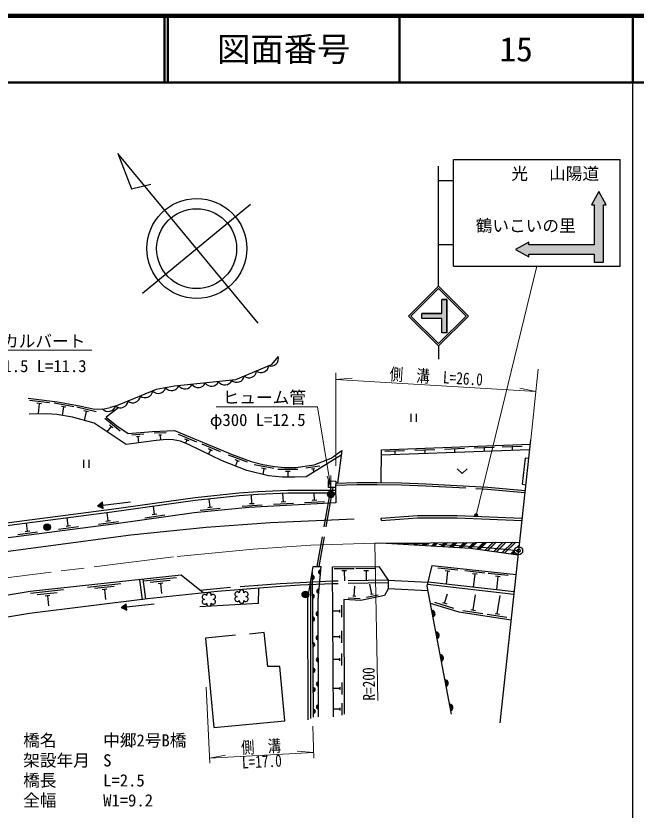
# Model space of a CAD drawing. Units: millimetres at full size, sheet at 1:1000; details may follow other scales. Extents: x 40000 to 680000, y 20000 to 380000.
# Drawn here: x 486439 to 579500, y 260786 to 380000 of the extents above; entities that cross this region are included whole.
import ezdxf
from ezdxf.enums import TextEntityAlignment as Align

# ---------------------------------------------------------------- set-up
doc = ezdxf.new("R2010")
doc.units = ezdxf.units.MM
doc.header["$LTSCALE"] = 1000
doc.header["$PDMODE"] = 32
doc.header["$PDSIZE"] = 500
doc.linetypes.add('CHAIN', pattern=[18.5, 12, -1.5, 3.5, -1.5])
doc.linetypes.add('DASHED', pattern=[7.5, 6, -1.5])
for name, color, linetype, lineweight in [('M-BGD', 7, 'Continuous', 25), ('M-BMK', 2, 'CHAIN', 13), ('M-BMK-OTRS', 5, 'Continuous', 25), ('M-BMK-SRVR', 3, 'Continuous', 25), ('M-STR-HTXT', 7, 'Continuous', 13), ('M-STR-STRC', 7, 'Continuous', 25), ('M-TTL', 2, 'Continuous', 140), ('M-TTL-BAND', 7, 'Continuous', 25), ('M-TTL-LINE', 7, 'Continuous', 50)]:
    doc.layers.add(name, color=color, linetype=linetype, lineweight=lineweight)
doc.layers.add('M-OTRS', color=6, linetype='Continuous')
doc.layers.add('M-TTL-TXT', color=7, linetype='Continuous')
doc.styles.add('ＭＳ ゴシック', font='')
doc.styles.get('ＭＳ ゴシック').set_extended_font_data('MS Gothic')

# ---------------------------------------------------------------- blocks, each defined once
blk = doc.blocks.new('open_arrow')
at = {"color": 0, "linetype": 'Continuous', "lineweight": -2}
blk.add_lwpolyline([(7.5, 1.25), (0, 0), (7.5, -1.25)], dxfattribs=at)

msp = doc.modelspace()

# ---------------------------------------------------------------- hatches: boundary and pattern name
at = {"layer": 'M-BGD'}
for points in [[(533184, 308180, -0.41421), (533684, 308680, -0.41421), (534184, 308180, -1)], [(499426, 307042), (498693, 306449), (499548, 306050)], [(490637, 303254, -0.41421), (491137, 303754, -0.41421), (491637, 303254, -1)], [(530942, 295407), (530937, 296033, -0.84072)], [(532136, 296834), (532078, 296211, -0.84072)], [(529379, 293155, -0.41421), (529879, 293655, -0.41421), (530379, 293155, -1)], [(531869, 293964), (531811, 293341, -0.84072)], [(530966, 292586), (530961, 293212, -0.84072)], [(502964, 291771), (502223, 291186), (503073, 290777)], [(530990, 289761), (530995, 289135, 0.84072)], [(531736, 289951), (531734, 290577, 0.84072)], [(548830, 290755, -0.82183), (549015, 289782)], [(549446, 287517, -0.82183), (549631, 286544)], [(531749, 286979), (531751, 286353, -0.84072)], [(531022, 285950), (531027, 285324, 0.84072)], [(550091, 284124, -0.82183), (550276, 283150)], [(531762, 283675), (531765, 283049, -0.84072)], [(531054, 282074), (531060, 281448, 0.84072)], [(550811, 280340, -0.82183), (550996, 279367)], [(531079, 279190), (531084, 278564, 0.84072)], [(531777, 280049), (531780, 279423, -0.84072)], [(531794, 275962), (531792, 276588, 0.84072)], [(551507, 276679, -0.82183), (551692, 275706)], [(531106, 275933), (531111, 275307, 0.84072)]]:
    msp.add_hatch(color=256, dxfattribs=at).paths.add_polyline_path(points)
at = {"layer": 'M-STR-HTXT'}
msp.add_hatch(color=256, dxfattribs=at).paths.add_polyline_path([(555700, 305159, -1), (555261, 304920, -1)])
at = {"layer": 'M-STR-STRC'}
for points in [[(574587, 351652), (574987, 351652), (573887, 353652), (572787, 351652), (573187, 351652), (573187, 345652), (563387, 345652), (563387, 346052), (561387, 344952), (563387, 343852), (563387, 344252), (573187, 344252), (573187, 343052), (574587, 343052)], [(550336, 334576), (550336, 332451), (551086, 332451), (551086, 337451), (550336, 337451), (550336, 335326), (547336, 335326), (547336, 334576)], [(543909, 300883), (541995, 300869), (543786, 300761)], [(545370, 300894), (544916, 300891), (544729, 300704), (545154, 300678)], [(546830, 300905), (546377, 300902), (546097, 300621), (546521, 300596)], [(548291, 300916), (547838, 300912), (547464, 300539), (547889, 300513)], [(549752, 300926), (549299, 300923), (548832, 300456), (549256, 300431)], [(551213, 300937), (550759, 300934), (550199, 300374), (550624, 300348)], [(552674, 300948), (552220, 300945), (551567, 300291), (551991, 300266)], [(554134, 300959), (553681, 300956), (552934, 300209), (553359, 300183)], [(555595, 300970), (555142, 300966), (554302, 300126), (554654, 300105), (554721, 300096)], [(557056, 300980), (556603, 300977), (555599, 299974), (555994, 299919)], [(558517, 300991), (558063, 300988), (556872, 299797), (557268, 299742)], [(559978, 301002), (559524, 300999), (558146, 299620), (558541, 299565)], [(561438, 301013), (560985, 301010), (559419, 299444), (559814, 299389)], [(561966, 300541), (561710, 300285, -0.09733), (561941, 300305)], [(561332, 299456, -0.10877), (561276, 299708, -0.07019), (561300, 299874), (560692, 299267), (561087, 299212)]]:
    msp.add_hatch(color=256, dxfattribs=at).paths.add_polyline_path(points)

# ---------------------------------------------------------------- linework, layer by layer
at = {"layer": 'M-BGD'}
for p, q in [((491463, 321933), (488484, 322282)), ((495136, 321334), (492186, 321880)), ((490286, 321769), (489591, 321850)), ((489939, 321809), (489764, 320320)), ((493950, 321248), (493262, 321376)), ((493606, 321312), (493371, 320040)), ((498506, 320582), (495585, 321267)), ((497318, 320553), (496636, 320712)), ((496977, 320633), (496662, 319289)), ((502079, 317650), (499768, 319563)), ((545710, 320261), (545710, 319061)), ((546510, 320261), (546510, 319061)), ((500732, 318375), (500080, 317588)), ((501002, 318152), (500463, 318598)), ((505632, 317230), (503838, 317078)), ((508978, 317415), (507180, 317350)), ((513603, 316036), (510832, 317187)), ((504969, 316873), (504551, 316837)), ((504760, 316855), (504840, 315908)), ((508300, 317090), (507880, 317075)), ((508090, 317083), (508118, 316324)), ((512426, 316200), (511779, 316469)), ((512102, 316335), (511901, 315850)), ((517140, 314567), (514370, 315718)), ((515963, 314731), (515317, 315000)), ((515640, 314866), (515364, 314200)), ((541273, 314108), (563523, 314927)), ((549293, 314879), (546295, 314764)), ((547794, 314822), (547812, 314349)), ((553733, 315050), (550736, 314935)), ((552235, 314992), (552252, 314512)), ((558191, 315221), (555193, 315106)), ((556692, 315163), (556711, 314676)), ((562398, 315382), (559400, 315267)), ((560899, 315325), (560917, 314831)), ((521178, 313014), (518359, 314040)), ((544773, 314706), (541776, 314591)), ((543274, 314649), (543292, 314183)), ((496594, 313348), (496594, 312148)), ((497394, 313348), (497394, 312148)), ((519995, 313125), (519337, 313365)), ((519666, 313245), (519376, 312449)), ((525163, 312055), (522214, 312610)), ((532043, 312434), (529964, 312132)), ((523977, 311973), (523289, 312102)), ((523633, 312037), (523472, 311184)), ((528734, 311914), (525734, 311914)), ((527584, 311614), (526884, 311614)), ((527234, 311614), (527234, 310768)), ((531289, 312022), (530804, 311951)), ((531047, 311986), (531114, 311522)), ((521855, 306813), (521787, 308073)), ((526578, 307069), (526510, 308307)), ((531247, 307322), (531191, 308372)), ((498693, 306449), (499426, 307042)), ((498693, 306449), (499548, 306050)), ((499548, 306050), (499426, 307042)), ((499487, 306546), (503655, 307059)), ((515566, 306251), (515453, 307470)), ((520374, 306432), (523369, 306595)), ((521506, 306794), (522205, 306832)), ((525096, 306688), (528092, 306851)), ((526228, 307050), (526927, 307088)), ((529766, 306942), (532761, 307104)), ((530898, 307303), (531597, 307341)), ((500288, 304215), (500132, 305423)), ((506905, 305141), (507598, 305240)), ((507251, 305190), (507090, 306380)), ((514100, 305814), (517087, 306091)), ((515217, 306219), (515914, 306284)), ((494306, 303437), (494148, 304650)), ((498839, 303724), (501814, 304110)), ((499941, 304169), (500635, 304260)), ((505809, 304682), (508779, 305104)), ((541291, 304281), (541267, 304630)), ((488165, 302639), (488006, 303856)), ((492857, 302946), (495832, 303333)), ((493959, 303392), (494653, 303482)), ((486716, 302148), (489691, 302535)), ((487817, 302594), (488512, 302684)), ((537217, 297011), (534217, 296989)), ((540470, 297034), (537470, 297012)), ((552727, 296802), (549745, 297125)), ((510542, 295671), (505571, 295130)), ((531116, 274715), (530933, 296559)), ((530937, 296033), (530942, 295407)), ((532078, 296211), (532136, 296834)), ((536069, 296702), (535369, 296697)), ((535719, 296700), (535730, 295200)), ((539322, 296726), (538622, 296721)), ((538972, 296723), (538983, 295223)), ((551552, 296627), (550856, 296703)), ((551204, 296665), (550985, 294719)), ((556806, 296361), (553823, 296683)), ((555630, 296186), (554934, 296261)), ((555282, 296224), (555061, 294260)), ((560290, 295983), (557307, 296306)), ((559114, 295809), (558418, 295884)), ((558766, 295847), (558544, 293868)), ((502165, 294760), (497194, 294219)), ((509580, 295264), (506597, 294940)), ((508469, 294842), (507773, 294766)), ((508121, 294804), (508283, 293313)), ((530678, 274514), (530673, 294993)), ((539843, 293219), (539540, 294688)), ((561169, 293170), (548189, 294631)), ((561212, 293568), (548285, 295023)), ((493583, 293826), (488613, 293286)), ((492622, 293420), (489639, 293095)), ((501203, 294353), (498221, 294029)), ((500092, 293931), (499397, 293855)), ((499745, 293893), (499907, 292402)), ((531811, 293341), (531869, 293964)), ((537212, 292920), (537298, 294418)), ((491511, 292997), (490815, 292922)), ((491163, 292959), (491325, 291468)), ((530961, 293212), (530966, 292586)), ((536296, 292673), (538093, 292569)), ((537002, 292933), (537421, 292908)), ((539023, 292743), (540786, 293107)), ((539638, 293177), (540049, 293261)), ((550770, 291827), (551206, 293262)), ((555045, 290824), (555393, 293080)), ((558676, 290265), (559096, 292988)), ((502223, 291186), (502964, 291771)), ((502223, 291186), (503073, 290777)), ((503073, 290777), (502964, 291771)), ((503019, 291274), (507193, 291735)), ((535342, 289744), (535336, 291544)), ((549247, 291976), (552117, 291103)), ((550435, 291928), (551104, 291725)), ((530990, 289761), (530995, 289135)), ((531736, 289951), (531734, 290577)), ((535039, 290643), (533996, 290640)), ((535039, 290433), (535038, 290853)), ((548830, 290755), (549015, 289782)), ((553517, 290756), (556482, 290299)), ((554699, 290878), (555391, 290771)), ((557148, 290197), (560113, 289740)), ((558331, 290318), (559022, 290211)), ((535355, 285893), (535349, 287693)), ((549446, 287517), (549631, 286544)), ((531751, 286353), (531749, 286979)), ((535052, 286792), (534025, 286789)), ((535052, 286582), (535051, 287002)), ((531022, 285950), (531027, 285324)), ((535366, 282483), (535360, 284283)), ((550091, 284124), (550276, 283150)), ((531765, 283049), (531762, 283675)), ((535063, 283382), (534051, 283379)), ((535064, 283172), (535062, 283592)), ((531054, 282074), (531060, 281448)), ((550811, 280340), (550996, 279367)), ((531079, 279190), (531084, 278564)), ((531780, 279423), (531777, 280049)), ((535078, 279043), (534084, 279039)), ((535078, 278833), (535077, 279253)), ((535381, 278144), (535375, 279944)), ((531794, 275962), (531792, 276588)), ((535391, 275036), (535385, 276836)), ((551507, 276679), (551692, 275706)), ((531106, 275933), (531111, 275307)), ((535088, 275935), (534108, 275931)), ((535089, 275725), (535088, 276145))]:
    msp.add_line(p, q, dxfattribs=at)
at = {"layer": 'M-BGD', "linetype": 'DASHED'}
for p, q in [((533715, 309197), (531603, 297334)), ((534019, 309193), (531908, 297334)), ((505006, 295370), (505375, 292374)), ((505502, 295432), (505871, 292435)), ((542315, 295297), (533961, 295129)), ((542315, 294897), (533969, 294729)), ((542315, 295297), (548285, 295023)), ((542315, 294046), (548256, 293773))]:
    msp.add_line(p, q, dxfattribs=at)
at = {"layer": 'M-BGD'}
for points in [[(525794, 328861), (524726, 327617), (519414, 325353), (510220, 324416), (507511, 323910), (501517, 321451), (500601, 321226)], [(488278, 322608), (492707, 322089), (495986, 321481), (498241, 320952), (499685, 321001), (500601, 321226)], [(501892, 321203), (500003, 319758), (501587, 318447), (503301, 317333), (506918, 317640), (510231, 317761), (518890, 314166), (521747, 313126), (523486, 312676), (525245, 312344), (526731, 312214), (528448, 312214), (531198, 312615), (533739, 313614), (535345, 314761), (534694, 309854)], [(535253, 314068), (529983, 310826), (528317, 310768), (526434, 310768), (524354, 310964), (521087, 311779), (517402, 313222), (512451, 315598), (511161, 316188), (510037, 316378), (509026, 316391), (507506, 316279), (502983, 315650), (498163, 318868), (494940, 319773), (492575, 320175), (491097, 320281), (488408, 320241)], [(541267, 309936), (541274, 314872), (563610, 315729)], [(563375, 313555), (562869, 313616), (562401, 309688), (562949, 309622)], [(552655, 312012), (553405, 311312), (554155, 312012)], [(534418, 308773), (531341, 308774), (527246, 308740), (522760, 308542), (519883, 308340), (513314, 307646), (500765, 305908), (481934, 303475), (460573, 300747)], [(534412, 309187), (534445, 306895), (521368, 306186), (513209, 305430), (501462, 303762), (477911, 300702), (464926, 298829), (464445, 302172), (462825, 302172)], [(534422, 309844), (537617, 309946), (540640, 309946), (544315, 309890), (547952, 309774), (557239, 309263), (562856, 308765)], [(534424, 308373), (531342, 308374), (527257, 308340), (522783, 308143), (519918, 307942), (513362, 307249), (500818, 305511), (481985, 303079), (460651, 300354)], [(541267, 304630), (546678, 305012), (552652, 305025), (562406, 304607)], [(541291, 304281), (546691, 304662), (552645, 304675), (562369, 304258)], [(530289, 274321), (530267, 292549), (531061, 297334), (532183, 297334), (531726, 292424), (531799, 274799)], [(534116, 274807), (533945, 297287), (540901, 297337), (542315, 295297), (542315, 294018), (541748, 292999), (538181, 292263), (535633, 292411), (535691, 275185)], [(551791, 275188), (548135, 294409), (548894, 297518), (561492, 296155)], [(514556, 293396), (511224, 296047), (488574, 293583), (465865, 289777), (466122, 284267), (465239, 283788), (467283, 277087), (472327, 269318)], [(533969, 294729), (529071, 294526), (526123, 294357), (516623, 293624), (506206, 292476), (488482, 290294), (464144, 286270)], [(522832, 294103), (522805, 291802), (514027, 291277)], [(548621, 291853), (552923, 290544), (560754, 289337)], [(519389, 287051), (514869, 286602), (516144, 273197), (526817, 274212), (526045, 282332), (524261, 282332), (523715, 287438), (521504, 287201)]]:
    msp.add_lwpolyline(points, dxfattribs=at)
msp.add_lwpolyline([(533336, 310202), (534427, 310186), (534412, 309187), (533321, 309203)], close=True, dxfattribs=at)
at = {"layer": 'M-BGD', "linetype": 'DASHED'}
for points in [[(534418, 309544), (537622, 309646), (540638, 309646), (544308, 309590), (547939, 309475), (557218, 308964), (562824, 308467)], [(533961, 295129), (529052, 294926), (526096, 294756), (516586, 294022), (514112, 293749)]]:
    msp.add_lwpolyline(points, dxfattribs=at)
at = {"layer": 'M-BGD'}
for centre in [(533684, 308180), (491137, 303254), (529879, 293155)]:
    msp.add_circle(centre, 500, dxfattribs=at)
for centre, radius, start, end in [((524669, 328576), 1160, 255.17238, 14.202), ((521404, 326841), 1160, 233.57024, 352.59986), ((523244, 327625), 1160, 233.57024, 352.59986), ((519595, 326145), 1144, 228.06983, 348.03208), ((509793, 324906), 1159, 219.46899, 338.57396), ((511807, 325170), 1160, 216.30259, 335.33221), ((513797, 325372), 1160, 216.30259, 335.33221), ((515787, 325575), 1160, 216.30259, 335.33221), ((517776, 325778), 1160, 216.30259, 335.33221), ((505818, 323852), 1160, 232.7884, 351.81802), ((507791, 324492), 1153, 224.29878, 343.75843), ((502117, 322334), 1160, 232.7884, 351.81802), ((503967, 323093), 1160, 232.7884, 351.81802), ((500302, 321790), 1166, 223.08743, 341.78418), ((530885, 295719), 318, 280.3729, 80.59063), ((532162, 296518), 318, 94.57355, 254.79129), ((515391, 293061), 360, 90, 189.61526), ((515391, 293061), 360, 350.38474, 90), ((519651, 293188), 360, 37.6435, 270), ((520291, 293468), 360, 90, 189.61526), ((520291, 293468), 360, 350.38474, 90), ((520931, 293188), 360, 270, 142.3565), ((531895, 293647), 318, 94.57355, 254.79129), ((514751, 292781), 360, 37.6435, 270), ((514751, 292061), 360, 90, 322.3565), ((516031, 292781), 360, 270, 142.3565), ((516031, 292061), 360, 217.6435, 90), ((519651, 292468), 360, 90, 322.3565), ((520291, 292188), 360, 170.38474, 270), ((520291, 292188), 360, 270, 9.61526), ((520931, 292468), 360, 217.6435, 90), ((530909, 292898), 318, 280.3729, 80.59063), ((515391, 291781), 360, 170.38474, 270), ((515391, 291781), 360, 270, 9.61526), ((530938, 289448), 318, 280.3729, 80.59063), ((531790, 290264), 318, 100.1285, 260.34623), ((548826, 290250), 505, 291.93972, 89.59791), ((549442, 287012), 505, 291.93972, 89.59791), ((531804, 286666), 318, 100.1285, 260.34623), ((530970, 285636), 318, 280.3729, 80.59063), ((550088, 283619), 505, 291.93972, 89.59791), ((531818, 283362), 318, 100.1285, 260.34623), ((531002, 281761), 318, 280.3729, 80.59063), ((550807, 279835), 505, 291.93972, 89.59791), ((531027, 278877), 318, 280.3729, 80.59063), ((531833, 279736), 318, 100.1285, 260.34623), ((531847, 276275), 318, 100.1285, 260.34623), ((551503, 276174), 505, 291.93972, 89.59791), ((531054, 275619), 318, 280.3729, 80.59063)]:
    msp.add_arc(centre, radius, start, end, dxfattribs=at)
at = {"layer": 'M-BMK'}
msp.add_lwpolyline([(381078, 280020), (461468, 292706), (510661, 298877), (522035, 299965), (530717, 300543), (540319, 300876)], dxfattribs=at)
msp.add_arc((540292, 100876), 200000, 83.8046, 89.99251, dxfattribs=at)
at = {"layer": 'M-BMK-OTRS'}
msp.add_line((559081, 273874), (563680, 316378), dxfattribs=at)
at = {"layer": 'M-BMK-SRVR'}
for p, q in [((522787, 333883), (501744, 359342)), ((501744, 359342), (503774, 354051)), ((503774, 354051), (506699, 354722)), ((505456, 338371), (521642, 351749))]:
    msp.add_line(p, q, dxfattribs=at)
for centre, radius in [((513582, 345087), 7500), ((513549, 345060), 6000), ((561876, 299708), 600)]:
    msp.add_circle(centre, radius, dxfattribs=at)
at = {"layer": 'M-OTRS'}
msp.add_point((561876, 299708), dxfattribs=at)
at = {"layer": 'M-STR-HTXT'}
for p, q in [((555481, 305039), (564587, 342452)), ((563680, 316378), (564828, 326985)), ((534427, 312466), (534427, 326409)), ((534427, 325421), (536874, 325617)), ((534427, 325421), (564464, 323624)), ((564464, 323624), (562058, 324110)), ((540734, 277250), (540319, 300876)), ((514979, 279235), (515521, 267847)), ((531124, 268596), (530989, 273375)), ((531101, 269411), (528656, 269624)), ((515486, 268589), (531101, 269411)), ((515486, 268589), (517896, 269058))]:
    msp.add_line(p, q, dxfattribs=at)
for points in [[(462677, 299445), (472725, 329829), (497858, 329829)], [(533715, 309197), (531685, 321339), (516469, 321339)]]:
    msp.add_lwpolyline(points, dxfattribs=at)
msp.add_circle((555481, 305039), 250, dxfattribs=at)
at = {"layer": 'M-STR-STRC'}
for p, q in [((552087, 342452), (552087, 358452)), ((552087, 358452), (577087, 358452)), ((577087, 342452), (577087, 358452)), ((549837, 339452), (549837, 357452)), ((552087, 355252), (549837, 355252)), ((552087, 345652), (549837, 345652)), ((552087, 342452), (577087, 342452)), ((545337, 334952), (549837, 339452)), ((545690, 334952), (549837, 339098)), ((554337, 334951), (549837, 339452)), ((553983, 334951), (549837, 339098)), ((551086, 337451), (550336, 337451)), ((550336, 335326), (550336, 337451)), ((551086, 332451), (551086, 337451)), ((547336, 334576), (547336, 335326)), ((550336, 335326), (547336, 335326)), ((545337, 334952), (549837, 330451)), ((545690, 334952), (549837, 330805)), ((550336, 334576), (547336, 334576)), ((549837, 330805), (553983, 334951)), ((549837, 330451), (554337, 334951)), ((550336, 332451), (550336, 334576)), ((551086, 332451), (550336, 332451)), ((549837, 330451), (549837, 328452)), ((541995, 300869), (562018, 301017)), ((543786, 300761), (543909, 300883)), ((544729, 300704), (544916, 300891)), ((545154, 300678), (545370, 300894)), ((546097, 300621), (546377, 300902)), ((546521, 300596), (546830, 300905)), ((547464, 300539), (547838, 300912)), ((547889, 300513), (548291, 300916)), ((548832, 300456), (549299, 300923)), ((549256, 300431), (549752, 300926)), ((550199, 300374), (550759, 300934)), ((550624, 300348), (551213, 300937)), ((551567, 300291), (552220, 300945)), ((551991, 300266), (552674, 300948)), ((552934, 300209), (553681, 300956)), ((553359, 300183), (554134, 300959)), ((554302, 300126), (555142, 300966)), ((554721, 300096), (555595, 300970)), ((555599, 299974), (556603, 300977)), ((555994, 299919), (557056, 300980)), ((556872, 299797), (558063, 300988)), ((557268, 299742), (558517, 300991)), ((558146, 299620), (559524, 300999)), ((558541, 299565), (559978, 301002)), ((559419, 299444), (560985, 301010)), ((559814, 299389), (561438, 301013)), ((561710, 300285), (561966, 300541)), ((560692, 299267), (561300, 299874)), ((561087, 299212), (561332, 299456))]:
    msp.add_line(p, q, dxfattribs=at)
for points in [[(574587, 351652), (574987, 351652), (573887, 353652), (572787, 351652), (573187, 351652), (573187, 345652), (563387, 345652), (563387, 346052), (561387, 344952), (563387, 343852), (563387, 344252), (573187, 344252), (573187, 343052), (574587, 343052)], [(547336, 335326), (550336, 335326), (550336, 337451), (551086, 337451), (551086, 332451), (550336, 332451), (550336, 334576), (547336, 334576)]]:
    msp.add_lwpolyline(points, close=True, dxfattribs=at)
for points in [[(466298, 296968), (486008, 299738), (503661, 302084), (514980, 303274), (524638, 303976), (537199, 304497)], [(541995, 300869), (554654, 300105), (561794, 299114)]]:
    msp.add_lwpolyline(points, dxfattribs=at)
at = {"layer": 'M-TTL'}
msp.add_line((680000, 380000), (40000, 380000), dxfattribs=at)
at = {"layer": 'M-TTL-BAND'}
msp.add_line((579000, 20000), (579000, 370000), dxfattribs=at)
at = {"layer": 'M-TTL-LINE'}
for p, q in [((508747, 380000), (508747, 370000)), ((509247, 380000), (509247, 370000)), ((543997, 380000), (543997, 370000)), ((579000, 380000), (579000, 370000)), ((40000, 370000), (680000, 370000))]:
    msp.add_line(p, q, dxfattribs=at)

# ---------------------------------------------------------------- block references
at = {"layer": 'M-STR-HTXT', "xscale": 240, "yscale": 240, "rotation": 99.5}
msp.add_blockref('open_arrow', (533715, 309197), dxfattribs=at)

# ---------------------------------------------------------------- texts
at = {"layer": 'M-STR-HTXT', "style": 'ＭＳ ゴシック'}
for s, p in [('ボックスカルバート', (474358, 329714)), ('W=2.0 H=1.5 L=11.3', (474600, 325974)), ('橋名', (487533, 269786)), ('中郷2号B橋', (499533, 269786)), ('架設年月', (487533, 266786)), ('S', (499533, 266786)), ('橋長', (487533, 263786)), ('L=2.5', (499533, 263786)), ('全幅', (487533, 260786)), ('W1=9.2', (499533, 260786))]:
    msp.add_text(s, height=1833, dxfattribs=at).set_placement(p, align=Align.BOTTOM_LEFT)
at = {"layer": 'M-STR-HTXT', "style": 'ＭＳ ゴシック', "width": 0.8}
for s, rotation, p in [('側\u3000溝\u3000L=26.0', 356.576, (549436, 324367)), ('側\u3000溝', 3.011, (523302, 268845))]:
    msp.add_text(s, height=1833, rotation=rotation, dxfattribs=at).set_placement(p, align=Align.BOTTOM_CENTER)
at = {"layer": 'M-STR-HTXT', "style": 'ＭＳ ゴシック'}
for s, p in [('ヒューム管', (529969, 321264)), ('φ300 L=12.5', (529908, 317889))]:
    msp.add_text(s, height=1833, dxfattribs=at).set_placement(p, align=Align.BOTTOM_RIGHT)
at = {"layer": 'M-STR-HTXT', "style": 'ＭＳ ゴシック', "width": 0.8}
msp.add_text('R=200', height=1833, rotation=91.008, dxfattribs=at).set_placement((540891, 277253), align=Align.BOTTOM_LEFT)
msp.add_text('L=17.0', height=1833, rotation=3.011, dxfattribs=at).set_placement((523294, 269000), align=Align.TOP_CENTER)
at = {"layer": 'M-STR-STRC', "style": 'ＭＳ ゴシック'}
for s, p in [('光', (562024, 356330)), ('山陽道', (570194, 356330)), ('鶴いこいの里', (562936, 348507))]:
    msp.add_text(s, height=1833, dxfattribs=at).set_placement(p, align=Align.MIDDLE_CENTER)
at = {"layer": 'M-TTL-TXT', "style": 'ＭＳ ゴシック'}
for s, p in [('図面番号', (526622, 375000)), ('15', (561497, 375000))]:
    msp.add_text(s, height=3666, dxfattribs=at).set_placement(p, align=Align.MIDDLE_CENTER)

doc.saveas('drawing.dxf')
